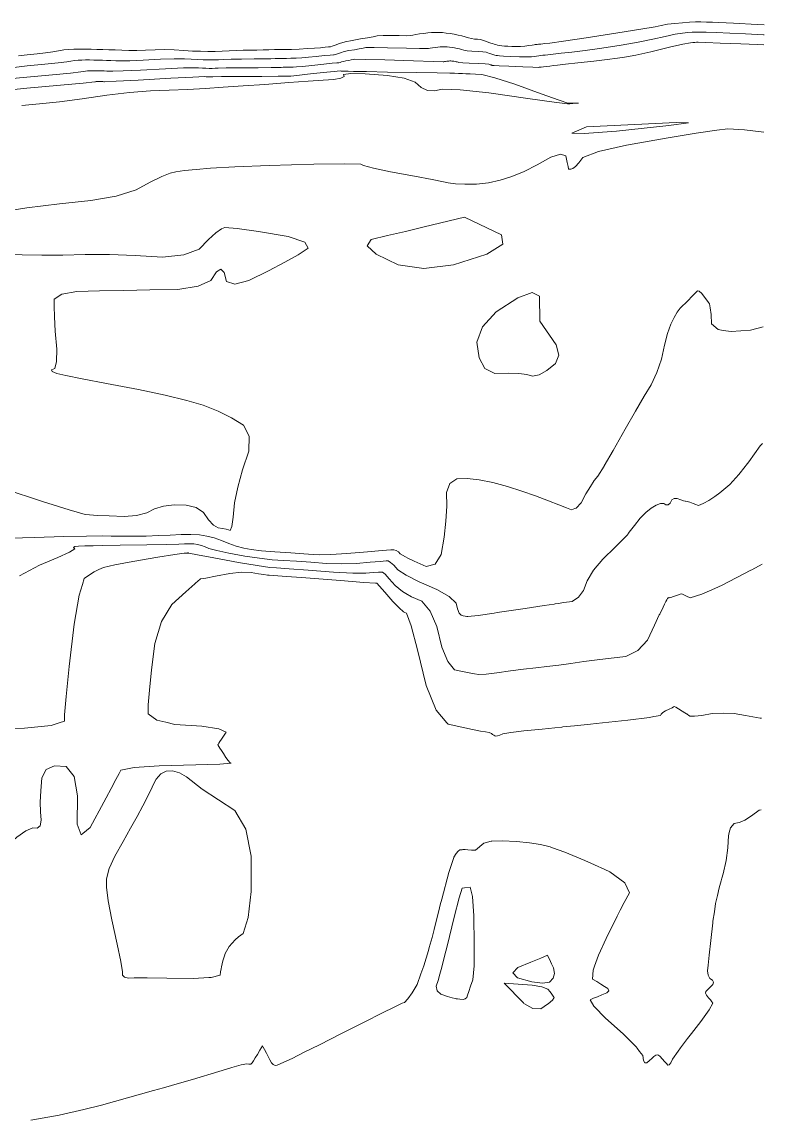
# Model space of a CAD drawing. Header units: inches. Extents: x 1337389 to 1347141, y 407035 to 414577.
# Drawn here: x 1346357 to 1347119, y 407035 to 408162 of the extents above; entities that cross this region are included whole.
import ezdxf

# ---------------------------------------------------------------- set-up
doc = ezdxf.new("R2010")
doc.units = ezdxf.units.IN
doc.header["$MEASUREMENT"] = 0
doc.layers.add('Topo', color=7, linetype='Continuous', lineweight=15, true_color=0x459900)

msp = doc.modelspace()

# ---------------------------------------------------------------- linework, layer by layer
at = {"layer": 'Topo'}
for p, q in [((1347095.8011, 407701.445, 740), (1347096.879, 407702.808, 740)), ((1347106.3099, 407600.152, 745), (1347116.9332, 407605.8205, 745)), ((1346955.3019, 407292.2878, 755), (1346944.712, 407297.0779, 755)), ((1347075.5257, 407283.475, 755), (1347074.719, 407280.696, 755)), ((1346784.9349, 407249.8609, 755), (1346780.239, 407231.3309, 755)), ((1346786.5149, 407256.0968, 755), (1346784.9349, 407249.8609, 755)), ((1346780.239, 407231.3309, 755), (1346780.1201, 407230.8599, 755)), ((1346775.0861, 407212.4042, 755), (1346774.2011, 407209.3349, 755)), ((1346879.543, 407197.356, 755), (1346889.654, 407201.5431, 755)), ((1346889.654, 407201.5431, 755), (1346896.4339, 407204.35, 755)), ((1346896.4339, 407204.35, 755), (1346899.6301, 407197.89, 755)), ((1346899.6301, 407197.89, 755), (1346900.6689, 407195.79, 755)), ((1346871.9941, 407155.4421, 755), (1346852.2061, 407175.9379, 755)), ((1346689.7139, 407126.4291, 755), (1346685.0641, 407124.071, 755)), ((1346696.7979, 407130.0199, 755), (1346689.7139, 407126.4291, 755)), ((1347044.2089, 407123.97, 755), (1347042.861, 407122.247, 755)), ((1346991.021, 407105.7651, 755), (1346988.4471, 407109.1409, 755)), ((1346518.7359, 407073.1391, 755), (1346502.1729, 407068.3948, 755))]:
    msp.add_line(p, q, dxfattribs=at)
for points, elevation in [([(1346348.5429, 408115.7531), (1346362.2569, 408117.1931), (1346380.5163, 408118.887), (1346394.068, 408120.284), (1346402.913, 408121.3858), (1346407.0509, 408122.192), (1346411.0179, 408122.781), (1346414.814, 408123.1521), (1346418.439, 408123.307), (1346422.3229, 408123.3771), (1346426.4671, 408123.362), (1346430.87, 408123.2639), (1346435.23, 408123.1641), (1346439.5469, 408123.065), (1346443.8209, 408122.9648), (1346448.3981, 408122.8241), (1346453.2759, 408122.6431), (1346458.457, 408122.4199), (1346467.8221, 408122.588), (1346481.3691, 408123.147), (1346499.0989, 408124.098), (1346513.237, 408124.573), (1346523.7818, 408124.5719), (1346530.7341, 408124.0958), (1346537.1621, 408123.747), (1346543.0641, 408123.5259), (1346548.4401, 408123.4321), (1346553.728, 408123.469), (1346558.9277, 408123.6361), (1346564.0399, 408123.9341), (1346571.819, 408124.1591), (1346582.2669, 408124.313), (1346595.3831, 408124.3939), (1346605.514, 408124.5001), (1346612.6599, 408124.6298), (1346616.821, 408124.7851), (1346620.8571, 408124.898), (1346624.766, 408124.967), (1346628.5499, 408124.993), (1346633.09, 408125.1089), (1346638.3858, 408125.314), (1346644.4391, 408125.6081), (1346651.3311, 408126.1218), (1346659.0631, 408126.8572), (1346667.636, 408127.811), (1346673.567, 408128.4241), (1346676.8571, 408128.6939), (1346677.505, 408128.6241), (1346678.913, 408128.9591), (1346681.0811, 408129.6999), (1346684.0069, 408130.8479), (1346687.8878, 408131.9352), (1346692.7239, 408132.961), (1346698.514, 408133.927), (1346703.338, 408134.766), (1346707.197, 408135.4769), (1346710.0909, 408136.06), (1346718.482, 408136.2311), (1346732.37, 408135.9882), (1346751.7561, 408135.3309), (1346765.1999, 408134.9969), (1346772.704, 408134.9842), (1346774.2678, 408135.2941), (1346776.2291, 408135.6179), (1346778.5869, 408135.957), (1346781.3429, 408136.312), (1346783.9501, 408136.603), (1346786.4089, 408136.8318), (1346788.7191, 408136.997), (1346791.0921, 408137.014), (1346793.5281, 408136.881), (1346796.0277, 408136.601), (1346798.5531, 408136.2331), (1346801.1031, 408135.778), (1346803.679, 408135.237), (1346806.1061, 408134.6579), (1346808.3839, 408134.0399), (1346810.5128, 408133.384), (1346814.0449, 408132.8601), (1346818.978, 408132.4699), (1346825.314, 408132.2129), (1346830.1659, 408131.805), (1346833.535, 408131.2461), (1346835.421, 408130.5361), (1346837.0171, 408129.956), (1346838.3219, 408129.507), (1346839.3369, 408129.188), (1346840.3641, 408128.87), (1346841.4029, 408128.5511), (1346842.455, 408128.233), (1346843.7592, 408127.9771), (1346845.3161, 408127.7831), (1346847.1249, 408127.6509), (1346851.4881, 408127.415), (1346858.4032, 408127.076), (1346867.872, 408126.6331), (1346875.0951, 408126.48), (1346880.0719, 408126.6157), (1346882.804, 408127.0419), (1346885.2911, 408127.398), (1346887.5351, 408127.6871), (1346889.534, 408127.9059), (1346891.7801, 408128.153), (1346894.2741, 408128.4269), (1346897.014, 408128.7279), (1346902.4619, 408129.3261), (1346910.6182, 408130.2209), (1346921.4809, 408131.4138), (1346935.3742, 408133.2151), (1346952.296, 408135.6241), (1346972.247, 408138.641), (1346989.763, 408141.64), (1347004.8419, 408144.62), (1347017.485, 408147.58), (1347027.6359, 408149.7051), (1347035.2939, 408150.992), (1347040.4579, 408151.4431), (1347045.046, 408151.7511), (1347049.0561, 408151.9182), (1347052.489, 408151.942), (1347059.3889, 408151.7889), (1347069.758, 408151.46), (1347083.5949, 408150.9548), (1347099.8049, 408150.216), (1347118.3878, 408149.244), (1347118.8096, 408149.2197)], 720), ([(1346353.4049, 408127.5601), (1346362.366, 408128.628), (1346372.5388, 408129.5719), (1346381.2631, 408130.5791), (1346388.5381, 408131.65), (1346394.364, 408132.7841), (1346399.9492, 408133.6127), (1346405.2931, 408134.1369), (1346410.3959, 408134.354), (1346415.8651, 408134.4529), (1346421.6991, 408134.433), (1346427.8981, 408134.2929), (1346434.0369, 408134.1537), (1346440.115, 408134.0142), (1346446.1319, 408133.873), (1346452.5749, 408133.6748), (1346459.444, 408133.4189), (1346466.739, 408133.1051), (1346474.8951, 408133.0731), (1346483.912, 408133.3211), (1346493.7909, 408133.851), (1346503.615, 408133.9821), (1346513.3849, 408133.7151), (1346523.0998, 408133.05), (1346532.0799, 408132.5622), (1346540.327, 408132.253), (1346547.84, 408132.1219), (1346555.2289, 408132.1729), (1346562.4949, 408132.4069), (1346569.6379, 408132.8229), (1346576.835, 408133.116), (1346584.088, 408133.285), (1346591.3961, 408133.33), (1346598.2521, 408133.4341), (1346604.6558, 408133.5971), (1346610.6088, 408133.819), (1346616.3819, 408133.979), (1346621.9751, 408134.0781), (1346627.3878, 408134.1161), (1346633.8822, 408134.281), (1346641.4588, 408134.575), (1346650.1172, 408134.9961), (1346657.481, 408135.4541), (1346663.5509, 408135.9489), (1346668.3279, 408136.4799), (1346671.6318, 408136.8219), (1346673.4652, 408136.973), (1346673.8271, 408136.9331), (1346675.5211, 408137.477), (1346678.5489, 408138.6029), (1346682.9099, 408140.313), (1346688.692, 408141.932), (1346695.8971, 408143.4621), (1346704.523, 408144.9011), (1346711.7109, 408146.1511), (1346717.461, 408147.2099), (1346721.7731, 408148.08), (1346727.6979, 408148.5559), (1346735.236, 408148.6392), (1346744.3861, 408148.3299), (1346751.305, 408148.2851), (1346755.9921, 408148.5062), (1346758.4489, 408148.9911), (1346761.5301, 408149.5012), (1346765.2361, 408150.034), (1346769.566, 408150.5919), (1346773.6629, 408151.0499), (1346777.5261, 408151.4079), (1346781.155, 408151.6682), (1346784.8841, 408151.694), (1346788.712, 408151.4861), (1346792.639, 408151.045), (1346796.606, 408150.468), (1346800.6133, 408149.753), (1346804.661, 408148.903), (1346808.4741, 408147.992), (1346812.053, 408147.021), (1346815.3989, 408145.9901), (1346818.6261, 408145.263), (1346821.7349, 408144.838), (1346824.726, 408144.7169), (1346827.7279, 408144.2559), (1346830.7431, 408143.456), (1346833.769, 408142.3159), (1346836.33, 408141.385), (1346838.4241, 408140.6649), (1346840.0529, 408140.1528), (1346841.7011, 408139.6421), (1346843.369, 408139.132), (1346845.056, 408138.6211), (1346847.149, 408138.2099), (1346849.6472, 408137.8979), (1346852.5509, 408137.6859), (1346855.977, 408137.476), (1346859.924, 408137.2661), (1346864.394, 408137.0569), (1346868.812, 408137.141), (1346873.1809, 408137.5199), (1346877.499, 408138.193), (1346880.692, 408138.676), (1346882.7609, 408138.969), (1346883.7051, 408139.0729), (1346884.765, 408139.1899), (1346885.942, 408139.3189), (1346887.235, 408139.4611), (1346889.8071, 408139.7431), (1346893.656, 408140.166), (1346898.7841, 408140.729), (1346913.0099, 408142.7381), (1346936.3331, 408146.195), (1346968.7528, 408151.098), (1346992.3561, 408154.832), (1347007.1419, 408157.399), (1347013.11, 408158.796), (1347019.7711, 408159.962), (1347027.126, 408160.8958), (1347035.1732, 408161.5991), (1347042.322, 408162.0792), (1347048.5701, 408162.3379), (1347053.9189, 408162.3761), (1347059.6621, 408162.3211), (1347065.7989, 408162.1741), (1347072.3301, 408161.936), (1347087.606, 408161.1491), (1347111.6261, 408159.812), (1347118.8447, 408159.3967)], 715), ([(1346343.6822, 408103.9458), (1346362.1492, 408105.7571), (1346388.493, 408108.2011), (1346406.8731, 408109.989), (1346417.288, 408111.1221), (1346419.7381, 408111.599), (1346422.0869, 408111.948), (1346424.3351, 408112.1681), (1346426.481, 408112.2589), (1346428.7809, 408112.301), (1346431.234, 408112.2919), (1346433.8419, 408112.2338), (1346436.423, 408112.175), (1346438.979, 408112.1161), (1346441.5099, 408112.057), (1346444.2199, 408111.9741), (1346447.1079, 408111.8661), (1346450.1762, 408111.734), (1346460.749, 408112.103), (1346478.8259, 408112.9739), (1346504.407, 408114.345), (1346522.8591, 408115.1631), (1346534.1791, 408115.429), (1346538.369, 408115.142), (1346542.243, 408114.9321), (1346545.8, 408114.799), (1346549.0399, 408114.7419), (1346552.2271, 408114.764), (1346555.361, 408114.865), (1346558.4409, 408115.0441), (1346566.8029, 408115.2029), (1346580.446, 408115.341), (1346599.3701, 408115.4579), (1346612.776, 408115.566), (1346620.6641, 408115.663), (1346623.0341, 408115.7521), (1346625.3319, 408115.816), (1346627.5579, 408115.855), (1346629.7129, 408115.87), (1346632.298, 408115.9359), (1346635.3139, 408116.0528), (1346638.76, 408116.2201), (1346645.1809, 408116.791), (1346654.5751, 408117.7651), (1346666.9441, 408119.142), (1346675.5021, 408120.0259), (1346680.2491, 408120.4158), (1346681.184, 408120.3139), (1346682.305, 408120.4409), (1346683.6119, 408120.7971), (1346685.1047, 408121.382), (1346687.0851, 408121.937), (1346689.5511, 408122.46), (1346692.5041, 408122.9531), (1346694.9649, 408123.3809), (1346696.9332, 408123.7431), (1346698.409, 408124.0411), (1346709.2669, 408123.9049), (1346729.5049, 408123.336), (1346759.126, 408122.333), (1346779.0961, 408121.709), (1346789.416, 408121.4629), (1346790.0859, 408121.596), (1346790.9271, 408121.7351), (1346791.938, 408121.8799), (1346793.1201, 408122.032), (1346794.238, 408122.157), (1346795.2919, 408122.2551), (1346796.2828, 408122.3259), (1346797.2999, 408122.333), (1346798.345, 408122.277), (1346799.4161, 408122.156), (1346800.499, 408121.998), (1346801.593, 408121.8039), (1346802.6969, 408121.5709), (1346803.7381, 408121.3229), (1346804.714, 408121.058), (1346805.6269, 408120.7771), (1346809.4631, 408120.4581), (1346816.221, 408120.1031), (1346825.9021, 408119.71), (1346832.604, 408119.354), (1346836.3279, 408119.0361), (1346837.073, 408118.7549), (1346837.7039, 408118.526), (1346838.22, 408118.349), (1346838.6209, 408118.223), (1346839.0268, 408118.097), (1346839.438, 408117.971), (1346839.8531, 408117.8449), (1346840.3688, 408117.744), (1346840.9843, 408117.667), (1346841.6992, 408117.615), (1346846.9991, 408117.3549), (1346856.882, 408116.8859), (1346871.3501, 408116.2101), (1346881.3771, 408115.8179), (1346886.9629, 408115.7118), (1346888.1081, 408115.89), (1346889.89, 408116.121), (1346892.3079, 408116.4039), (1346895.363, 408116.74), (1346898.796, 408117.1171), (1346902.6061, 408117.5351), (1346906.793, 408117.995), (1346915.117, 408118.9091), (1346927.5789, 408120.2769), (1346944.1789, 408122.1003), (1346957.739, 408123.6919), (1346968.2599, 408125.0531), (1346975.7419, 408126.1851), (1346987.1691, 408128.4471), (1347002.5421, 408131.8409), (1347021.8612, 408136.365), (1347035.5012, 408139.4469), (1347043.4619, 408141.088), (1347045.7432, 408141.2871), (1347047.7702, 408141.423), (1347049.5419, 408141.4972), (1347051.0578, 408141.5081), (1347059.116, 408141.2571), (1347073.717, 408140.7458), (1347094.859, 408139.974), (1347112.0031, 408139.2841), (1347118.7742, 408138.9704)], 725), ([(1346338.8212, 408092.139), (1346362.04, 408094.322), (1346396.4711, 408097.5159), (1346419.678, 408099.695), (1346431.6632, 408100.858), (1346432.4259, 408101.0069), (1346433.1561, 408101.1151), (1346433.855, 408101.184), (1346434.5231, 408101.212), (1346435.239, 408101.2251), (1346436.002, 408101.2221), (1346436.813, 408101.2041), (1346437.6159, 408101.1859), (1346438.4112, 408101.1668), (1346439.199, 408101.1491), (1346440.042, 408101.123), (1346440.94, 408101.0898), (1346441.895, 408101.0492), (1346453.676, 408101.6191), (1346476.2829, 408102.7999), (1346509.716, 408104.592), (1346532.48, 408105.754), (1346544.577, 408106.2859), (1346546.0039, 408106.188), (1346547.324, 408106.117), (1346548.5361, 408106.0709), (1346549.64, 408106.0519), (1346550.7259, 408106.0602), (1346551.794, 408106.094), (1346552.8431, 408106.155), (1346561.7867, 408106.2471), (1346578.6251, 408106.369), (1346603.358, 408106.522), (1346620.0389, 408106.631), (1346628.6679, 408106.6971), (1346629.2459, 408106.7181), (1346629.806, 408106.7339), (1346630.3491, 408106.743), (1346630.8749, 408106.747), (1346631.5059, 408106.763), (1346632.2409, 408106.792), (1346633.0821, 408106.832), (1346639.031, 408107.46), (1346650.088, 408108.6729), (1346666.2531, 408110.472), (1346677.4371, 408111.6279), (1346683.6401, 408112.1379), (1346684.8629, 408112.0049), (1346685.697, 408111.923), (1346686.144, 408111.894), (1346686.262, 408111.94), (1346686.494, 408111.9789), (1346686.5911, 408111.996), (1346686.669, 408112.0099), (1346686.727, 408112.022), (1346688.521, 408111.9699), (1346692.052, 408111.855), (1346697.3179, 408111.6772), (1346710.717, 408111.394), (1346732.2481, 408111.0059), (1346761.9111, 408110.5141), (1346783.243, 408110.1261), (1346796.244, 408109.841), (1346800.915, 408109.6601), (1346805.219, 408109.509), (1346809.1571, 408109.3879), (1346812.7281, 408109.295), (1346817.2479, 408109.1292), (1346822.718, 408108.8879), (1346829.138, 408108.5732), (1346842.5171, 408105.107), (1346862.8538, 408098.489), (1346890.1499, 408088.7201), (1346908.3669, 408082.2071), (1346917.506, 408078.95), (1346917.566, 408078.949), (1346917.63, 408078.948), (1346917.6981, 408078.947), (1346917.7701, 408078.9447), (1346919.2951, 408078.963), (1346922.2722, 408078.9989), (1346926.7031, 408079.0529), (1346928.2281, 408079.0131), (1346926.8459, 408078.8781), (1346922.5589, 408078.648), (1346919.5079, 408078.4749), (1346917.6941, 408078.36), (1346917.1168, 408078.3032), (1346903.3379, 408080.1571), (1346876.3599, 408083.922), (1346836.1799, 408089.5981), (1346806.834, 408092.764), (1346788.32, 408093.4189), (1346780.639, 408091.564), (1346773.4988, 408092.121), (1346766.8989, 408095.0891), (1346760.8399, 408100.4699), (1346749.2429, 408104.584), (1346732.1091, 408107.4311), (1346709.4359, 408109.0129), (1346694.4839, 408109.34), (1346687.2531, 408108.412), (1346687.742, 408106.2299), (1346684.4173, 408104.5431), (1346677.2769, 408103.353), (1346666.323, 408102.6589), (1346650.8649, 408101.579), (1346630.903, 408100.1121), (1346606.4361, 408098.257), (1346584.032, 408096.654), (1346563.692, 408095.3001), (1346545.4149, 408094.1969), (1346526.8429, 408093.211), (1346507.975, 408092.3419), (1346488.812, 408091.5911), (1346467.5399, 408089.8449), (1346444.1569, 408087.1039), (1346418.6649, 408083.3671), (1346395.6401, 408080.3911), (1346375.084, 408078.1758), (1346356.9961, 408076.721)], 730), ([(1346327.2, 407966.1161), (1346362.0539, 407971.536), (1346395.511, 407975.8217), (1346427.5699, 407978.9743), (1346453.7999, 407983.7291), (1346474.1992, 407990.0851), (1346488.7691, 407998.0442), (1346500.4329, 408003.7759), (1346509.1919, 408007.281), (1346515.0458, 408008.559), (1346523.8799, 408009.8261), (1346535.6952, 408011.0819), (1346550.4909, 408012.3281), (1346575.5541, 408013.638), (1346610.8841, 408015.012), (1346656.4819, 408016.45), (1346687.8279, 408016.9079), (1346704.9229, 408016.385), (1346707.767, 408014.8809), (1346717.922, 408012.3219), (1346735.3868, 408008.7091), (1346760.163, 408004.0411), (1346778.3009, 408000.55), (1346789.7999, 407998.236), (1346794.6601, 407997.0989), (1346801.9381, 407996.3329), (1346811.6339, 407995.939), (1346823.7471, 407995.9159), (1346835.828, 407997.214), (1346847.8779, 407999.8309), (1346859.8971, 408003.7691), (1346872.5849, 408009.0171), (1346885.9452, 408015.5751), (1346899.9748, 408023.4431), (1346909.7971, 408026.519), (1346915.411, 408024.8019), (1346916.8159, 408018.2929), (1346917.7641, 408013.8531), (1346918.255, 408011.481), (1346918.2877, 408011.1778), (1346919.0039, 408011.1441), (1346920.401, 408011.3781), (1346922.4791, 408011.879), (1346925.224, 408014.033), (1346928.636, 408017.837), (1346932.7139, 408023.2921), (1346949.0079, 408029.3139), (1346977.5199, 408035.901), (1347018.2479, 408043.0539), (1347049.194, 408048.23), (1347070.3559, 408051.4311), (1347081.7349, 408052.6561), (1347098.6199, 408051.7759), (1347118.464, 408049.1295)], 730), ([(1346338.846, 407683.0099), (1346377.9588, 407670.1682), (1346405.5946, 407661.451), (1346421.7549, 407656.859), (1346426.4389, 407656.3921), (1346434.6739, 407655.8819), (1346446.4609, 407655.3279), (1346461.7989, 407654.7309), (1346474.6679, 407655.7549), (1346485.0681, 407658.402), (1346492.9979, 407662.67), (1346502.409, 407665.452), (1346513.302, 407666.7491), (1346525.6751, 407666.5599), (1346535.6889, 407663.9191), (1346543.345, 407658.8259), (1346548.6421, 407651.2821), (1346553.6742, 407646.0269), (1346558.4422, 407643.061), (1346562.9451, 407642.3851), (1346566.502, 407641.689), (1346569.1133, 407640.974), (1346570.7781, 407640.24), (1346572.375, 407644.6172), (1346573.9059, 407654.1051), (1346575.369, 407668.7049), (1346578.55, 407684.849), (1346583.4481, 407702.536), (1346590.0638, 407721.7661), (1346590.409, 407737.1231), (1346584.4842, 407748.6051), (1346572.2879, 407756.2139), (1346558.503, 407762.9779), (1346543.127, 407768.8981), (1346526.1619, 407773.974), (1346503.9471, 407779.4001), (1346476.482, 407785.1759), (1346443.7661, 407791.302), (1346418.91, 407796.0999), (1346401.912, 407799.5691), (1346392.7739, 407801.711), (1346387.8589, 407803.6211), (1346387.169, 407805.3008), (1346390.7031, 407806.7502), (1346392.5599, 407813.8421), (1346392.7412, 407826.5792), (1346391.2461, 407844.9591), (1346390.3009, 407859.63), (1346389.9059, 407870.5912), (1346390.0621, 407877.8442), (1346397.891, 407882.8739), (1346413.3939, 407885.682), (1346436.5709, 407886.2671), (1346461.5519, 407886.833), (1346488.3359, 407887.3819), (1346516.9239, 407887.9131), (1346537.832, 407891.154), (1346551.061, 407897.1051), (1346556.6101, 407905.766), (1346561.1331, 407908.484), (1346564.6311, 407905.2588), (1346567.1039, 407896.09), (1346575.4932, 407893.2971), (1346589.7971, 407896.881), (1346610.016, 407906.842), (1346626.9188, 407915.6908), (1346640.5051, 407923.4301), (1346650.7751, 407930.0572), (1346647.4079, 407936.2551), (1346630.4041, 407942.023), (1346599.7639, 407947.3619), (1346578.1, 407950.5021), (1346565.4122, 407951.4448), (1346561.6991, 407950.189), (1346556.0661, 407946.0681), (1346548.512, 407939.08), (1346539.038, 407929.2269), (1346523.3401, 407923.202), (1346501.4181, 407921.0059), (1346473.2732, 407922.6379), (1346446.812, 407923.5418), (1346422.0339, 407923.7149), (1346398.94, 407923.1599), (1346377.3, 407922.9941), (1346357.1141, 407923.217), (1346338.3821, 407923.8298)], 730), ([(1347076.935, 407845.8457), (1347071.8971, 407846.672), (1347064.9699, 407852.54), (1347064.4149, 407862.0961), (1347063.705, 407868.9262), (1347062.8401, 407873.0281), (1347061.821, 407874.402), (1347060.1439, 407876.662), (1347057.8089, 407879.8061), (1347054.8171, 407883.835), (1347052.3658, 407886.0451), (1347050.4561, 407886.436), (1347049.0891, 407885.0079), (1347047.0799, 407882.9081), (1347044.4291, 407880.1359), (1347041.137, 407876.6927), (1347038.063, 407873.6092), (1347035.2069, 407870.884), (1347032.5691, 407868.5199), (1347029.685, 407864.621), (1347026.5549, 407859.1871), (1347023.178, 407852.218), (1347019.8651, 407842.7401), (1347016.6149, 407830.7529), (1347013.4279, 407816.2569), (1347008.8799, 407802.66), (1347002.9702, 407789.9629), (1346995.79, 407778.311)], 735), ([(1347117.775, 407849.6115), (1347104.8692, 407846.0001), (1347085.1971, 407844.4919), (1347076.935, 407845.8457)], 735), ([(1346995.79, 407778.311), (1346995.6989, 407778.164), (1346986.7721, 407763.01), (1346976.1869, 407744.5001), (1346963.945, 407722.6338), (1346954.7231, 407706.7801)], 735), ([(1347096.879, 407702.808), (1347103.3072, 407710.936), (1347114.8679, 407727.171), (1347117.3605, 407729.5598)], 740), ([(1346954.7231, 407706.7801), (1346954.591, 407706.554), (1346948.1259, 407696.26), (1346944.5491, 407691.751), (1346940.511, 407685.6859), (1346936.0121, 407678.065), (1346931.052, 407668.8869), (1346926.0741, 407663.421), (1346924.5529, 407662.8871)], 735), ([(1347073.2979, 407678.9531), (1347075.5961, 407680.742), (1347083.6701, 407687.7218), (1347092.9069, 407697.786), (1347095.8011, 407701.445)], 740), ([(1346924.5529, 407662.8871), (1346921.076, 407661.665), (1346916.0609, 407663.621), (1346908.252, 407666.6621), (1346897.6509, 407670.7879), (1346884.256, 407675.998), (1346870.2311, 407680.886), (1346855.5761, 407685.4519), (1346840.2911, 407689.6951), (1346826.4909, 407692.4619), (1346814.1781, 407693.7529), (1346803.35, 407693.5672), (1346796.2219, 407688.7641), (1346792.7941, 407679.3439), (1346793.0661, 407665.307), (1346792.246, 407650.0449), (1346790.3349, 407633.5589), (1346787.3321, 407615.8491), (1346781.1897, 407605.839), (1346771.9109, 407603.531), (1346759.4939, 407608.9241), (1346753.0519, 407612.036)], 735), ([(1346841.859, 407555.7191), (1346844.8372, 407556.1489), (1346873.6908, 407560.484), (1346893.2191, 407563.4019), (1346903.422, 407564.902), (1346904.299, 407564.985), (1346907.6411, 407565.4712), (1346913.4479, 407566.3589), (1346921.721, 407567.6499), (1346928.4271, 407571.8329), (1346933.568, 407578.906), (1346937.1419, 407588.87), (1346943.724, 407599.585), (1346953.3131, 407611.051), (1346965.9101, 407623.266), (1346974.4681, 407631.7071), (1346978.9881, 407636.3729), (1346979.4691, 407637.263), (1346981.7438, 407640.3199), (1346985.813, 407645.5441), (1346991.6759, 407652.9341), (1346997.367, 407658.896), (1347002.8879, 407663.4311), (1347008.2381, 407666.5371), (1347012.5629, 407668.1299), (1347015.8631, 407668.209), (1347018.1389, 407666.776), (1347020.289, 407666.8961), (1347022.313, 407668.57), (1347024.211, 407671.7979), (1347026.7039, 407673.4071), (1347029.793, 407673.399), (1347033.4771, 407671.7731), (1347036.13, 407670.7628), (1347037.7521, 407670.369), (1347038.3429, 407670.5901), (1347039.9381, 407670.2711), (1347042.536, 407669.4089), (1347046.1382, 407668.0071), (1347048.758, 407666.96), (1347050.3948, 407666.2691), (1347051.0511, 407665.934), (1347053.245, 407666.617), (1347056.978, 407668.3198), (1347062.25, 407671.0407), (1347068.4559, 407675.1819), (1347073.2979, 407678.9531)], 740), ([(1346753.0519, 407612.036), (1346750.6109, 407613.2152), (1346745.2611, 407616.4042), (1346743.444, 407618.492), (1346741.2611, 407619.877), (1346738.7111, 407620.5611), (1346735.7939, 407620.5423), (1346726.7841, 407619.9011), (1346711.681, 407618.64), (1346690.4839, 407616.7561), (1346674.158, 407615.6671), (1346662.7021, 407615.373), (1346656.117, 407615.8728), (1346646.229, 407616.5339), (1346633.0398, 407617.3559), (1346616.5482, 407618.3389), (1346602.98, 407619.4699), (1346592.3369, 407620.75), (1346584.6169, 407622.1779), (1346576.963, 407624.2348), (1346569.377, 407626.9229), (1346561.857, 407630.2399), (1346554.3141, 407632.8312), (1346546.749, 407634.6962), (1346539.1621, 407635.8351), (1346530.345, 407636.3721), (1346520.3002, 407636.306), (1346509.0271, 407635.6379), (1346497.085, 407635.1159), (1346484.4741, 407634.7409), (1346471.1941, 407634.513), (1346459.2709, 407634.4539), (1346448.705, 407634.5641), (1346439.4949, 407634.843), (1346423.299, 407634.6889), (1346400.118, 407634.1), (1346369.952, 407633.0769), (1346345.2328, 407632.561)], 735), ([(1346354.54, 407593.8752), (1346375.1659, 407604.839), (1346393.8071, 407612.6921), (1346405.8072, 407618.328), (1346411.1639, 407621.7481), (1346409.88, 407622.9521), (1346411.1898, 407623.8281), (1346415.0941, 407624.376), (1346421.5911, 407624.596), (1346426.2311, 407624.733), (1346429.0151, 407624.7882), (1346429.941, 407624.76), (1346439.5981, 407624.8969), (1346457.985, 407625.1979), (1346485.1039, 407625.6631), (1346505.109, 407626.0881), (1346517.9999, 407626.4711), (1346523.779, 407626.814), (1346528.928, 407626.8479), (1346533.4469, 407626.573), (1346537.3361, 407625.989), (1346541.2139, 407625.0331), (1346545.08, 407623.7039), (1346548.9339, 407622.0042), (1346557.0189, 407619.8509), (1346569.3341, 407617.2441), (1346585.879, 407614.184), (1346600.779, 407611.9131), (1346614.036, 407610.4311), (1346625.6478, 407609.7388), (1346638.8091, 407608.8659), (1346653.5191, 407607.8121), (1346669.7769, 407606.5772), (1346685.3849, 407606.1769), (1346700.3418, 407606.6129), (1346714.6481, 407607.8839), (1346724.8419, 407608.736), (1346730.9229, 407609.168), (1346732.892, 407609.181), (1346735.5159, 407607.6809), (1346738.796, 407604.6701), (1346742.7321, 407600.1471), (1346751.4189, 407594.4979), (1346752.1191, 407594.145)], 740), ([(1346419.0331, 407585.027), (1346420.8871, 407591.0392), (1346426.2139, 407594.7619), (1346431.2809, 407597.882), (1346436.0861, 407600.3991), (1346440.63, 407602.3131), (1346452.192, 407605.032), (1346470.7719, 407608.5538), (1346496.37, 407612.881), (1346513.9609, 407615.7743), (1346523.5431, 407617.234), (1346525.1169, 407617.2609), (1346526.26, 407617.2851), (1346526.974, 407617.305), (1346527.2581, 407617.3219), (1346527.51, 407617.3229), (1346527.732, 407617.3102), (1346527.9229, 407617.2809), (1346528.1129, 407617.234), (1346528.3032, 407617.169), (1346528.4919, 407617.0861), (1346537.075, 407615.466), (1346554.051, 407612.3099), (1346579.4209, 407607.6169), (1346598.5779, 407604.355), (1346611.5242, 407602.524), (1346618.257, 407602.1219), (1346631.39, 407601.198), (1346650.922, 407599.7511), (1346676.853, 407597.7809), (1346696.6121, 407596.6871), (1346710.2001, 407596.4699), (1346717.6159, 407597.1291), (1346722.899, 407597.57), (1346726.052, 407597.7939), (1346727.072, 407597.801), (1346729.771, 407595.486), (1346734.1482, 407590.8489), (1346740.2031, 407583.8901), (1346747.7582, 407577.723), (1346751.156, 407575.7049)], 745), ([(1347068.2612, 407580.9471), (1347075.851, 407584.4089), (1347105.151, 407599.5339), (1347106.3099, 407600.152)], 745), ([(1346750.147, 407556.371), (1346748.77, 407556.9691), (1346744.0971, 407560.947), (1346737.6741, 407567.6331), (1346729.4988, 407577.027), (1346724.0262, 407583.29), (1346721.2521, 407586.4209), (1346721.1799, 407586.4209), (1346720.957, 407586.4051), (1346720.583, 407586.374), (1346720.0582, 407586.327), (1346707.84, 407587.1969), (1346683.9281, 407588.9849), (1346648.3242, 407591.6898), (1346623.9701, 407593.53), (1346610.8659, 407594.5052), (1346609.012, 407594.616), (1346605.313, 407595.145), (1346599.77, 407596.0931), (1346592.382, 407597.459), (1346582.549, 407597.467), (1346570.2689, 407596.115), (1346555.5441, 407593.404), (1346545.6099, 407591.579), (1346540.468, 407590.6391), (1346540.1181, 407590.5829), (1346535.0678, 407586.2219), (1346534.369, 407585.5999)], 750), ([(1346752.1191, 407594.145), (1346764.8571, 407587.724), (1346783.046, 407579.824), (1346795.6459, 407572.5521), (1346802.6568, 407565.9071), (1346804.0781, 407559.89), (1346805.7952, 407555.7039), (1346807.807, 407553.3501), (1346810.114, 407552.8281), (1346812.0479, 407552.4252), (1346813.6089, 407552.142), (1346814.796, 407551.9778), (1346825.205, 407553.3139), (1346841.859, 407555.7191)], 740), ([(1346395.3699, 407442.9679), (1346400.7391, 407444.772), (1346400.6971, 407451.228), (1346402.326, 407469.9361), (1346405.624, 407500.8952), (1346410.5921, 407544.106), (1346415.679, 407574.1539), (1346419.0331, 407585.027)], 745), ([(1346534.369, 407585.5999), (1346525.3161, 407577.5549), (1346510.8638, 407564.5809), (1346500.1769, 407546.9202), (1346493.2559, 407524.5741), (1346490.1, 407497.54), (1346487.9261, 407476.4819), (1346486.7351, 407461.401), (1346486.5271, 407452.2951), (1346495.593, 407445.6061), (1346504.5891, 407443.5109)], 750), ([(1347011.277, 407553.7162), (1347011.6969, 407554.603), (1347015.1859, 407561.816), (1347016.8169, 407564.9431), (1347018.1399, 407567.4311), (1347019.158, 407569.28), (1347019.8679, 407570.4879), (1347020.4911, 407571.228), (1347021.0259, 407571.5), (1347021.4741, 407571.302), (1347023.0961, 407571.6671), (1347025.8931, 407572.593), (1347029.8648, 407574.082), (1347032.7117, 407574.9969), (1347034.4331, 407575.3388), (1347035.029, 407575.107), (1347036.6401, 407574.331), (1347039.267, 407573.0111), (1347042.909, 407571.147), (1347055.1041, 407574.946), (1347068.2612, 407580.9471)], 745), ([(1346751.156, 407575.7049), (1346756.8131, 407572.3471), (1346767.3679, 407567.7621), (1346776.0808, 407557.6099), (1346782.9508, 407541.8889), (1346787.979, 407520.6), (1346794.0521, 407505.7912), (1346801.1711, 407497.4629), (1346809.3361, 407495.6152), (1346816.179, 407494.1899), (1346821.7001, 407493.1879), (1346825.9001, 407492.609)], 745), ([(1346793.308, 407443.0128), (1346782.31, 407455.8791), (1346771.88, 407481.3101), (1346763.246, 407517.871), (1346756.5161, 407542.668), (1346751.69, 407555.7008), (1346750.147, 407556.371)], 750), ([(1346825.9001, 407492.609), (1346833.4641, 407492.9379), (1346844.392, 407494.1769), (1346858.6849, 407496.324), (1346872.055, 407498.1191), (1346884.4999, 407499.5619), (1346896.0221, 407500.6531), (1346908.0642, 407502.0618), (1346920.628, 407503.787), (1346933.7118, 407505.829), (1346947.4502, 407507.709), (1346961.8409, 407509.4261), (1346976.8859, 407510.982), (1346989.319, 407517.146), (1346999.1391, 407527.921), (1347006.3481, 407543.3041), (1347011.277, 407553.7162)], 745), ([(1346177.322, 407488.154), (1346169.14, 407477.2041), (1346158.9739, 407464.484), (1346147.7599, 407451.248), (1346155.948, 407442.1809), (1346183.5379, 407437.2809), (1346230.5303, 407436.549), (1346261.873, 407436.062), (1346277.5649, 407435.82), (1346277.607, 407435.8219), (1346277.6509, 407435.8229), (1346277.696, 407435.8229), (1346277.7421, 407435.8219), (1346291.4392, 407436.0979), (1346318.786, 407436.6519), (1346359.7828, 407437.484), (1346387.1009, 407440.19), (1346395.3699, 407442.9679)], 745), ([(1347116.387, 407447.6222), (1347114.974, 407447.8849), (1347099.894, 407450.544), (1347088.181, 407452.432), (1347076.7921, 407453.078), (1347065.729, 407452.482), (1347054.9911, 407450.6449), (1347047.3438, 407449.7681), (1347042.7871, 407449.851), (1347041.3219, 407450.8949), (1347040.2251, 407451.6661), (1347039.499, 407452.164), (1347039.1412, 407452.39), (1347037.6231, 407453.3531), (1347034.943, 407455.053), (1347031.102, 407457.489), (1347028.34, 407459.0162), (1347026.657, 407459.6319), (1347026.0521, 407459.3388), (1347024.359, 407458.5189), (1347021.576, 407457.1739), (1347017.706, 407455.303), (1347014.902, 407453.58), (1347013.1671, 407452.0071), (1347012.5, 407450.5818), (1347005.803, 407449.3569)], 750), ([(1346504.5891, 407443.5109), (1346513.9341, 407441.3339), (1346541.5491, 407439.479), (1346559.0819, 407436.879), (1346566.5331, 407433.5352), (1346563.9009, 407429.445), (1346561.7971, 407426.159), (1346560.2199, 407423.6771), (1346559.1701, 407421.998), (1346558.4691, 407420.8791), (1346558.1171, 407420.3191), (1346558.4581, 407419.7879), (1346559.1439, 407418.7281), (1346560.1741, 407417.1362), (1346561.7201, 407414.7099), (1346563.7829, 407411.4472), (1346566.3628, 407407.3481), (1346568.5441, 407404.3281), (1346570.324, 407402.3882), (1346571.704, 407401.528), (1346560.0709, 407400.6691), (1346535.424, 407399.8131), (1346497.762, 407398.959), (1346472.093, 407397.2121), (1346458.4158, 407394.5719), (1346456.7308, 407391.0381), (1346451.782, 407381.6339)], 750), ([(1346940.5351, 407441.7817), (1346924.1907, 407440.0759), (1346912.4439, 407438.817), (1346911.177, 407438.619), (1346904.0819, 407437.895), (1346891.1591, 407436.645), (1346872.4071, 407434.8691), (1346858.891, 407433.218), (1346850.6109, 407431.691), (1346847.5671, 407430.288), (1346845.177, 407429.4828), (1346843.441, 407429.2739), (1346842.36, 407429.6622), (1346841.288, 407430.2581), (1346840.225, 407431.062), (1346839.1711, 407432.0739), (1346836.7412, 407432.9859), (1346832.937, 407433.8001), (1346827.7581, 407434.5141), (1346819.6311, 407436.048), (1346808.557, 407438.402), (1346794.5359, 407441.5762), (1346793.308, 407443.0128)], 750), ([(1347005.803, 407449.3569), (1347001.152, 407448.506), (1346979.125, 407445.777), (1346946.418, 407442.396), (1346940.5351, 407441.7817)], 750), ([(1346419.639, 407329.4939), (1346417.8501, 407328.0201), (1346413.5511, 407338.892), (1346414.111, 407368.184), (1346410.4451, 407387.9452), (1346402.5521, 407398.1751), (1346390.432, 407398.873), (1346382.0071, 407394.9621), (1346377.2749, 407386.4419), (1346376.2382, 407373.3129), (1346375.8029, 407361.6951), (1346375.9711, 407351.588), (1346376.741, 407342.993), (1346375.6741, 407337.381), (1346372.7681, 407334.7529), (1346368.0251, 407335.1079), (1346361.055, 407332.03), (1346351.8589, 407325.5159), (1346347.9161, 407322.0819)], 750), ([(1346493.2359, 407382.062), (1346494.6849, 407385.0999), (1346499.4611, 407390.6101), (1346505.108, 407393.4381), (1346511.6249, 407393.5861), (1346518.6209, 407391.588), (1346526.0952, 407387.4441), (1346541.9991, 407374.8661)], 755), ([(1346451.782, 407381.6339), (1346450.935, 407380.026), (1346441.0272, 407361.536), (1346427.0089, 407335.568), (1346419.639, 407329.4939)], 750), ([(1346460.2491, 407185.2661), (1346460.2719, 407187.524), (1346458.439, 407198.128), (1346454.7352, 407215.922), (1346449.1629, 407240.9069), (1346445.483, 407260.39), (1346443.6951, 407274.3719), (1346443.7991, 407282.854), (1346446.6901, 407293.489), (1346452.3688, 407306.2791), (1346460.8352, 407321.2231), (1346468.4311, 407334.8021), (1346475.158, 407347.0171), (1346481.0161, 407357.8679), (1346486.223, 407367.832), (1346490.7789, 407376.909), (1346493.2359, 407382.062)], 755), ([(1346541.9991, 407374.8661), (1346575.6439, 407353.1229), (1346586.8129, 407333.7852), (1346592.329, 407305.9821), (1346592.1899, 407269.713), (1346589.4012, 407243.3388), (1346583.96, 407226.8599), (1346579.4471, 407223.1882)], 755), ([(1347116.063, 407353.8036), (1347113.6891, 407353.2981), (1347106.083, 407347.4191), (1347099.2761, 407343.2108), (1347094.4929, 407341.1921)], 755), ([(1347094.4929, 407341.1921), (1347093.2691, 407340.6749), (1347088.0609, 407339.8099), (1347084.393, 407335.2019), (1347083.1402, 407330.2791)], 755), ([(1347083.1402, 407330.2791), (1347082.2669, 407326.849), (1347081.9971, 407321.2881)], 755), ([(1346839.2671, 407321.4171), (1346838.6739, 407321.3851), (1346831.0552, 407319.398), (1346827.0477, 407316.028), (1346824.3169, 407313.73), (1346822.8631, 407312.5051), (1346822.6849, 407312.353), (1346821.2669, 407312.335), (1346818.609, 407312.4499), (1346814.7131, 407312.7001), (1346812.0629, 407312.868), (1346810.6601, 407312.956), (1346810.5039, 407312.964), (1346810.276, 407312.943), (1346809.9763, 407312.8931), (1346809.6051, 407312.814), (1346808.8881, 407312.7379), (1346807.825, 407312.667), (1346806.4169, 407312.6), (1346804.6909, 407311.2859), (1346802.6461, 407308.726), (1346800.372, 407305.064)], 755), ([(1346901.8009, 407314.6879), (1346899.1791, 407315.6389), (1346889.3839, 407318.035), (1346877.907, 407319.8919), (1346864.7471, 407321.21), (1346849.9049, 407321.989), (1346839.2671, 407321.4171)], 755), ([(1347081.9971, 407321.2881), (1347081.6799, 407314.7512), (1347079.886, 407301.853), (1347076.8849, 407288.1551), (1347075.5257, 407283.475)], 755), ([(1346944.712, 407297.0779), (1346934.7221, 407301.597), (1346914.2909, 407310.16), (1346901.8009, 407314.6879)], 755), ([(1346800.372, 407305.064), (1346800.2838, 407304.921), (1346795.3929, 407289.2981), (1346787.9748, 407261.86), (1346786.5149, 407256.0968)], 755), ([(1346971.1402, 407250.627), (1346975.1839, 407258.515), (1346980.701, 407268.4101), (1346975.7971, 407278.8891), (1346960.4701, 407289.9511), (1346955.3019, 407292.2878)], 755), ([(1346811.4612, 407273.5311), (1346817.2428, 407274.2319), (1346819.3819, 407264.604), (1346820.7691, 407244.9969), (1346821.4038, 407215.4101), (1346821.086, 407193.476), (1346819.8159, 407179.195), (1346817.5941, 407172.5659), (1346815.8432, 407167.339), (1346814.564, 407163.514), (1346813.7569, 407161.092), (1346812.1741, 407159.5949), (1346809.8161, 407159.023), (1346806.6829, 407159.3771), (1346804.2911, 407159.64), (1346802.6409, 407159.814), (1346801.7321, 407159.8991), (1346798.834, 407160.7069), (1346793.9469, 407162.2383), (1346787.0699, 407164.4919), (1346783.1511, 407167.947), (1346782.1911, 407172.6021), (1346784.1879, 407178.457), (1346785.9772, 407185.0511)], 755), ([(1346790.761, 407203.4581), (1346793.4023, 407213.915), (1346800.6181, 407243.5182), (1346805.832, 407263.298), (1346809.044, 407273.2571), (1346811.4612, 407273.5311)], 755), ([(1347074.719, 407280.696), (1347072.675, 407273.6549), (1347070.994, 407265.894)], 755), ([(1347070.994, 407265.894), (1347069.156, 407257.405), (1347067.853, 407249.1081)], 755), ([(1346963.787, 407235.8601), (1346968.0479, 407244.595), (1346971.1402, 407250.627)], 755), ([(1347067.853, 407249.1081), (1347066.3282, 407239.406), (1347066.1351, 407237.6229)], 755), ([(1346780.1201, 407230.8599), (1346778.0281, 407222.6049), (1346775.0861, 407212.4042)], 755), ([(1346956.888, 407221.5562), (1346959.2929, 407226.649), (1346963.787, 407235.8601)], 755), ([(1347066.1351, 407237.6229), (1347064.191, 407219.6562), (1347062.573, 407204.562), (1347061.4731, 407194.125), (1347060.892, 407188.3429), (1347061.4579, 407183.879), (1347063.1711, 407180.7301), (1347066.0301, 407178.8981), (1347067.093, 407176.8412), (1347066.361, 407174.5581), (1347063.8332, 407172.049), (1347061.7621, 407169.991), (1347060.1459, 407168.3821), (1347058.987, 407167.2229), (1347058.9, 407165.579), (1347059.885, 407163.4489), (1347061.943, 407160.835), (1347063.7068, 407158.5991), (1347065.1772, 407156.7411), (1347066.3529, 407155.2621), (1347062.591, 407148.4639), (1347060.9017, 407146.112)], 755), ([(1346579.4471, 407223.1882), (1346575.8679, 407220.2769), (1346569.737, 407213.3831), (1346565.5689, 407206.18), (1346564.8651, 407203.78)], 755), ([(1346944.8698, 407193.189), (1346948.92, 407204.6791), (1346956.888, 407221.5562)], 755), ([(1346774.2011, 407209.3349), (1346769.635, 407193.5021), (1346766.6491, 407185.2289)], 755), ([(1346564.8651, 407203.78), (1346563.363, 407198.6658), (1346561.7999, 407192.4451), (1346561.4149, 407190.3819)], 755), ([(1346785.9772, 407185.0511), (1346787.925, 407192.2293), (1346790.761, 407203.4581)], 755), ([(1346900.6689, 407195.79), (1346902.7971, 407191.488), (1346903.691, 407185.8531), (1346902.2983, 407181.0139), (1346898.6161, 407176.9698), (1346891.2851, 407175.6782), (1346880.3059, 407177.1381), (1346865.6791, 407181.35), (1346860.969, 407186.245), (1346866.1791, 407191.824), (1346879.543, 407197.356)], 755), ([(1346548.8609, 407181.4661), (1346532.9989, 407180.6571), (1346505.6691, 407181.074), (1346485.434, 407181.2639), (1346472.2931, 407181.226), (1346466.2469, 407180.9609), (1346462.2279, 407181.922), (1346460.2371, 407184.11), (1346460.2491, 407185.2661)], 755), ([(1346561.4149, 407190.3819), (1346560.8809, 407187.515), (1346560.605, 407183.877), (1346551.3111, 407181.5909), (1346548.8609, 407181.4661)], 755), ([(1346766.6491, 407185.2289), (1346762.7951, 407174.552), (1346757.5092, 407165.754), (1346753.152, 407159.5959), (1346749.7228, 407156.0769), (1346747.223, 407155.199), (1346734.2789, 407148.854)], 755), ([(1346944.8259, 407151.51), (1346944.2681, 407152.086), (1346940.3221, 407158.7402), (1346943.8789, 407160.2282), (1346947.8942, 407161.912), (1346952.366, 407163.7921), (1346957.2951, 407165.8679), (1346959.388, 407168.001), (1346958.645, 407170.19), (1346955.0661, 407172.4351), (1346951.242, 407174.8241), (1346947.1739, 407177.3559), (1346942.86, 407180.0319), (1346943.4429, 407189.1391), (1346944.8698, 407193.189)], 755), ([(1346852.2061, 407175.9379), (1346880.6872, 407173.76), (1346890.8843, 407172.0631), (1346897.0373, 407169.76), (1346899.146, 407166.8488), (1346900.9001, 407164.4258), (1346902.2971, 407162.489), (1346903.3389, 407161.039), (1346901.6021, 407158.4039), (1346897.0849, 407154.5819), (1346896.4129, 407154.1211)], 755), ([(1346734.2789, 407148.854), (1346731.8389, 407147.6579), (1346703.5699, 407133.454), (1346696.7979, 407130.0199)], 755), ([(1346896.4129, 407154.1211), (1346889.789, 407149.5751), (1346881.5591, 407149.7231), (1346872.397, 407155.025), (1346871.9941, 407155.4421)], 755), ([(1346987.2251, 407110.6459), (1346974.669, 407123.279), (1346955.7171, 407140.2659), (1346944.8259, 407151.51)], 755), ([(1347060.9017, 407146.112), (1347053.891, 407136.348), (1347044.2089, 407123.97)], 755), ([(1346685.0641, 407124.071), (1346662.4159, 407112.5878), (1346646.8789, 407104.8799)], 755), ([(1347042.861, 407122.247), (1347040.254, 407118.9139), (1347033.132, 407109.433)], 755), ([(1346622.869, 407093.305), (1346619.0988, 407091.546), (1346616.9349, 407091.3691), (1346614.953, 407092.244), (1346613.153, 407094.1711), (1346611.5359, 407097.1491), (1346609.7852, 407100.3769), (1346607.901, 407103.855), (1346605.8829, 407107.5838), (1346604.5381, 407110.0699), (1346603.8661, 407111.3101), (1346602.996, 407109.863), (1346601.2559, 407106.973), (1346598.646, 407102.6389), (1346596.4779, 407099.0351), (1346594.752, 407096.1611), (1346593.4679, 407094.0159), (1346591.8999, 407092.7861), (1346590.048, 407092.472), (1346587.914, 407093.0731), (1346582.0301, 407092.0191), (1346572.3961, 407089.3091), (1346566.8311, 407087.4941)], 755), ([(1346646.8789, 407104.8799), (1346634.259, 407098.6191), (1346622.869, 407093.305)], 755), ([(1346988.4471, 407109.1409), (1346987.5469, 407110.3221), (1346987.2251, 407110.6459)], 755), ([(1347033.132, 407109.433), (1347030.5769, 407106.0331), (1347024.8598, 407097.7069), (1347023.104, 407093.934), (1347021.465, 407091.9451), (1347019.9428, 407091.7412), (1347018.5381, 407093.3211), (1347016.746, 407095.3379), (1347014.5679, 407097.7913), (1347012.0041, 407100.6811), (1347009.685, 407102.0709), (1347007.6119, 407101.9619), (1347005.784, 407100.354), (1347003.6609, 407098.487), (1347001.2429, 407096.3631), (1346998.5291, 407093.98), (1346996.476, 407094.0251), (1346995.0841, 407096.496), (1346994.3519, 407101.394), (1346991.021, 407105.7651)], 755), ([(1346566.8311, 407087.4941), (1346559.0139, 407084.944), (1346532.2371, 407077.0068), (1346518.7359, 407073.1391)], 755), ([(1346502.1729, 407068.3948), (1346492.0681, 407065.5001), (1346438.504, 407050.421), (1346420.5188, 407046.146)], 755), ([(1346420.5188, 407046.146), (1346395.261, 407040.1429), (1346366.0881, 407035.2906)], 755)]:
    msp.add_lwpolyline(points, dxfattribs=dict(at, elevation=elevation))
at = {"layer": 'Topo', "elevation": 730}
for points in [[(1346936.544, 408054.833), (1347028.515, 408059.352), (1347041.3389, 408058.9869), (1347021.001, 408055.9992), (1346967.5021, 408050.3861), (1346934.3411, 408047.7632), (1346921.5172, 408048.1271)], [(1346811.2158, 407962.123), (1346849.3671, 407944.0281), (1346850.6711, 407934.3321), (1346834.2049, 407923.9882), (1346799.967, 407912.994), (1346769.654, 407909.3432), (1346743.264, 407913.0341), (1346720.799, 407924.066), (1346711.5038, 407932.748), (1346715.38, 407939.08), (1346732.428, 407943.0609), (1346750.6532, 407947.3902), (1346770.055, 407952.069)], [(1346888.498, 407855.255), (1346905.3839, 407831.0021), (1346908.001, 407820.5239), (1346904.7921, 407811.6919), (1346895.756, 407804.507), (1346887.85, 407800.24), (1346881.0741, 407798.8909), (1346875.426, 407800.4578), (1346867.084, 407801.425), (1346856.0479, 407801.7912), (1346842.3161, 407801.5551), (1346832.372, 407806.8169), (1346826.2138, 407817.5751), (1346823.8442, 407833.8311), (1346829.689, 407849.5351), (1346843.7481, 407864.689), (1346866.0221, 407879.293), (1346880.8939, 407884.7351), (1346888.363, 407881.0162)]]:
    msp.add_lwpolyline(points, close=True, dxfattribs=at)

doc.saveas('drawing.dxf')
